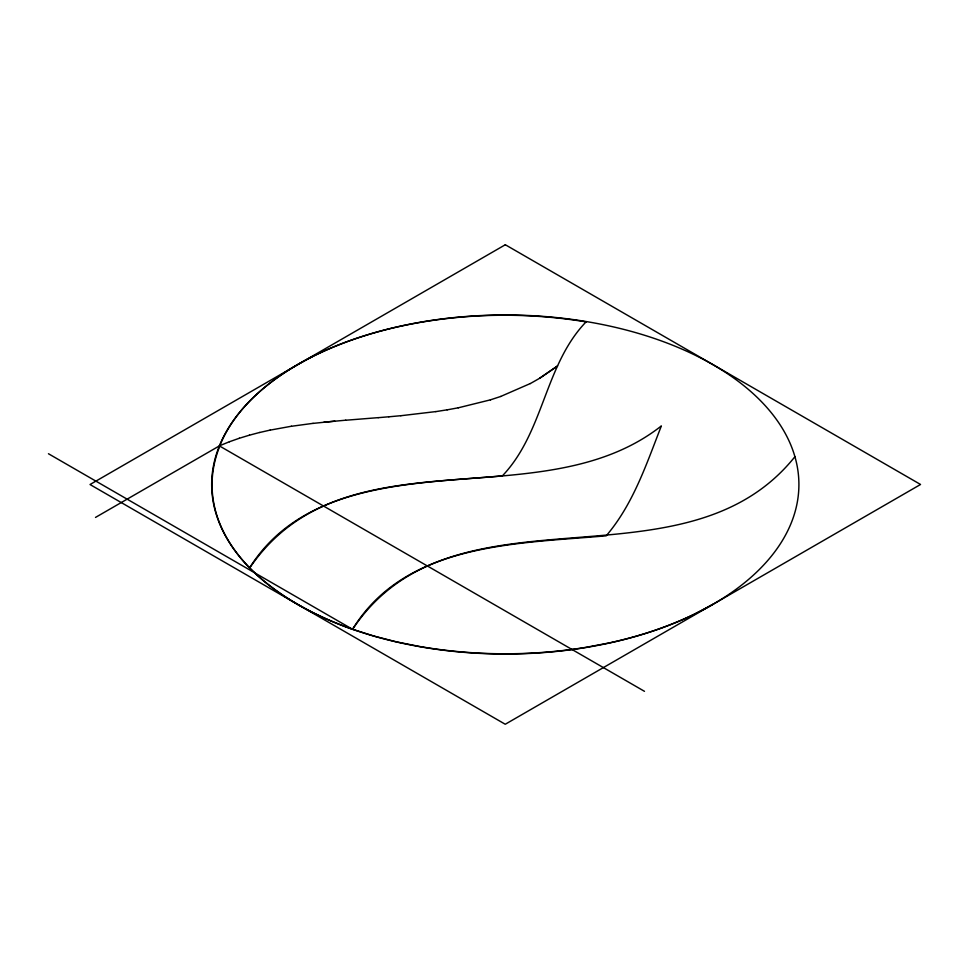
<?xml version="1.0" encoding="UTF-8"?>
<svg xmlns="http://www.w3.org/2000/svg" width="969" height="969" viewBox="0 0 969 969"><rect width="100%" height="100%" fill="white"/><g stroke="black" fill="none" stroke-linecap="round" stroke-linejoin="round"><path stroke-width="1.45" d="M249.614 567.822C303.091 482.707 413.739 483.773 502.378 475.876C544.069 432.138 544.542 364.828 586.245 321.696M794.919 456.702C683.52 595.717 453.807 477.232 352.559 629.305L48.45 453.734M539.636 378.261L557.611 365.931L539.672 378.261L530.322 383.567M95.495 517.422L219.745 445.692L229.483 441.719M712.905 604.365L694.07 614.334A290.555 167.758 0 0 1 608.98 642.992L585.93 647.353A297.083 171.513 0 0 1 419.432 646.468L396.491 641.878L374.155 636.149L352.559 629.305C405.393 542.785 517.071 543.657 606.206 535.821C633.29 504.098 646.396 464.09 661.367 425.924C540.738 520.583 344.37 429.206 249.687 567.943A293.159 169.26 0 0 0 352.546 629.317M530.261 383.567L500.719 396.454M229.423 441.755L239.379 438.23M490.411 399.846L500.791 396.442M239.307 438.267L249.481 435.154M490.496 399.834L458.24 407.816M249.408 435.19L259.753 432.44M259.692 432.489L270.194 430.079M270.121 430.127L291.439 426.239M447.121 409.851L458.325 407.792M435.808 411.619L447.193 409.814M291.378 426.287L313.06 423.356M435.88 411.583L400.827 415.725M312.987 423.392L334.85 421.14M323.876 422.218L345.751 420.195M388.848 416.803L400.9 415.689M378.176 417.687L388.92 416.767M345.679 420.243L378.237 417.639M219.382 445.897L644.482 691.321M249.53 567.858A294.612 170.096 0 0 1 219.951 445.716M312.551 356.447A293.982 169.732 0 0 1 586.148 321.902M219.806 445.643A292.468 168.848 0 0 1 312.624 356.495M505.321 244.745L90.02 484.524L505.249 724.255L920.55 484.476L505.321 244.745M340.713 624.884A293.607 169.514 0 0 0 798.153 496.588A293.607 169.514 0 0 0 376.989 332.028A293.607 169.514 0 0 0 340.713 624.884"/></g></svg>
